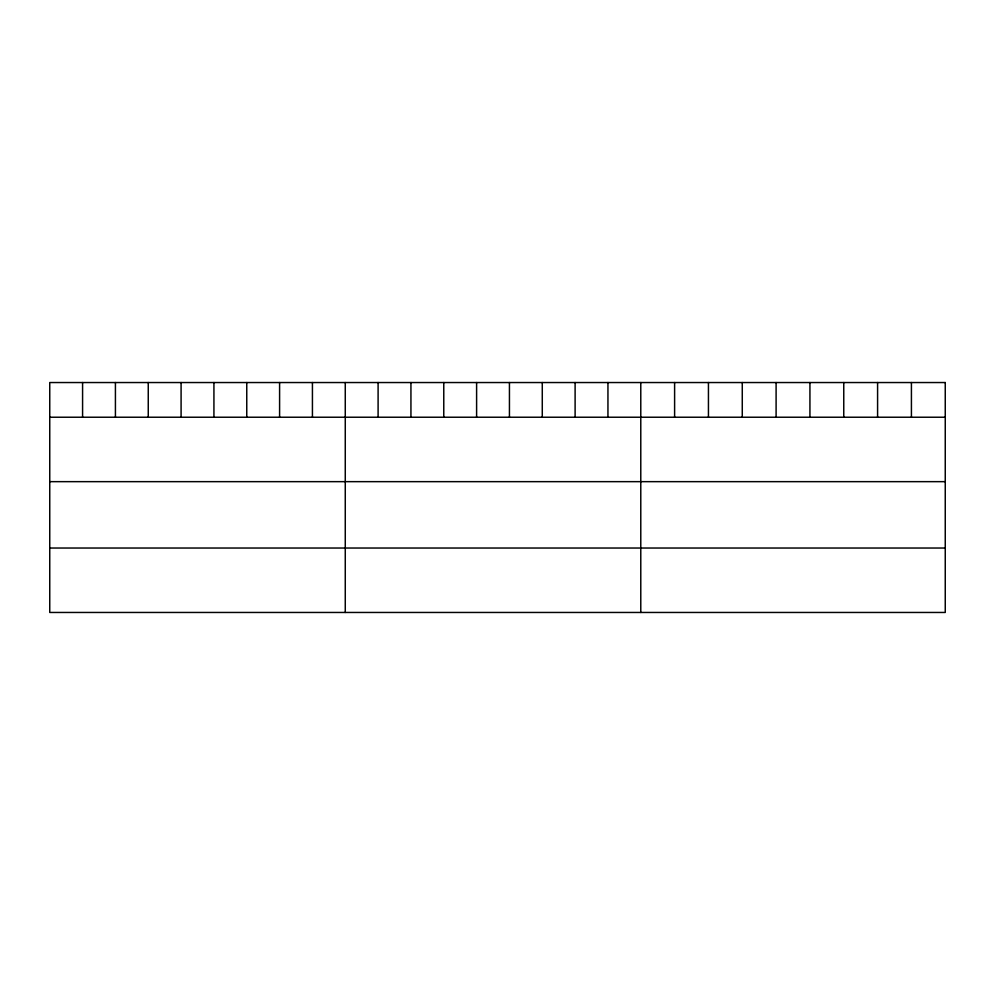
<?xml version="1.0" encoding="UTF-8"?>
<svg xmlns="http://www.w3.org/2000/svg" width="995" height="995" viewBox="0 0 995 995"><rect width="100%" height="100%" fill="white"/><g stroke="black" fill="none" stroke-linecap="round" stroke-linejoin="round"><path stroke-width="1.49" d="M49.75 417.228L945.25 417.228M49.75 481.655L945.25 481.655M49.75 548.034L945.25 548.034M911.42 382.54L911.42 417.228M877.59 382.54L877.59 417.228M843.76 382.54L843.76 417.228M809.93 382.54L809.93 417.228M776.1 382.54L776.1 417.228M742.27 382.54L742.27 417.228M708.44 382.54L708.44 417.228M674.61 382.54L674.61 417.228M640.78 382.54L640.78 612.46M607.945 382.54L607.945 417.228M575.11 382.54L575.11 417.228M542.275 382.54L542.275 417.228M509.44 382.54L509.44 417.228M476.605 382.54L476.605 417.228M443.77 382.54L443.77 417.228M410.935 382.54L410.935 417.228M378.1 382.54L378.1 417.228M345.265 382.54L345.265 612.46M312.43 382.54L312.43 417.228M279.595 382.54L279.595 417.228M246.76 382.54L246.76 417.228M213.925 382.54L213.925 417.228M181.09 382.54L181.09 417.228M148.255 382.54L148.255 417.228M115.42 382.54L115.42 417.228M82.585 382.54L82.585 417.228M945.25 382.54L49.75 382.54L49.75 612.46L945.25 612.46L945.25 382.54"/></g></svg>
